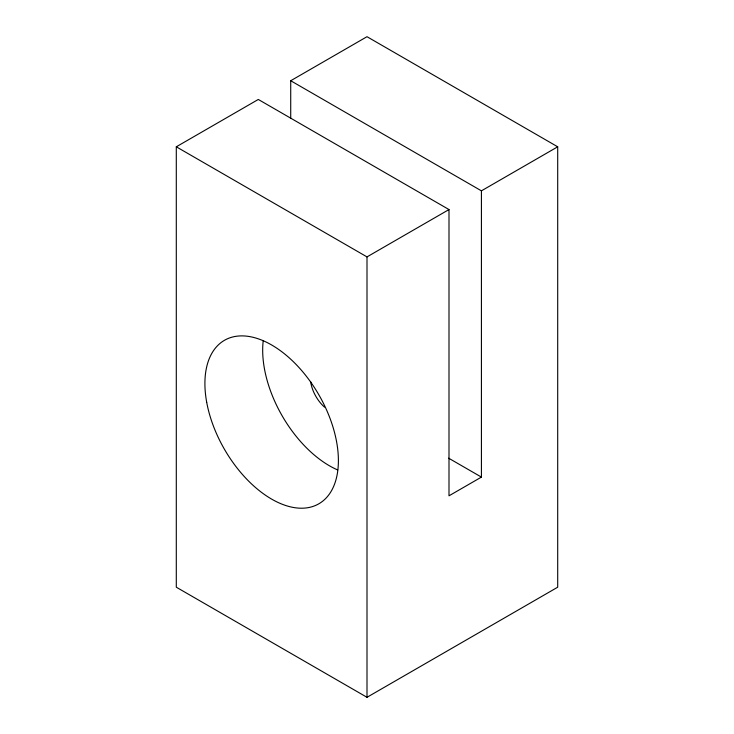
<?xml version="1.0" encoding="UTF-8"?>
<svg xmlns="http://www.w3.org/2000/svg" width="734" height="734" viewBox="0 0 734 734"><rect width="100%" height="100%" fill="white"/><g stroke="black" fill="none" stroke-linecap="round" stroke-linejoin="round"><path stroke-width="1.1" d="M290.719 80.74L367 36.7L557.702 146.8L557.702 587.2L367 697.3L176.298 587.2L176.298 146.8L258.304 99.457L448.997 209.557L448.997 495.817L481.421 477.1L481.421 190.84L290.719 80.74L290.719 118.523M176.298 146.8L367 256.9L448.997 209.557M481.421 190.84L557.702 146.8M448.639 458.181L481.421 477.1M367 256.9L367 697.3M324.483 407.113A26.965 15.57 60 0 1 310.638 381.68M337.695 469.953A94.392 54.499 60 0 1 263.176 341.071M206.694 402.269A94.392 54.499 60 0 0 317.418 504.57A94.392 54.499 60 0 0 290.838 359.311A94.392 54.499 60 0 0 206.694 402.269"/></g></svg>
